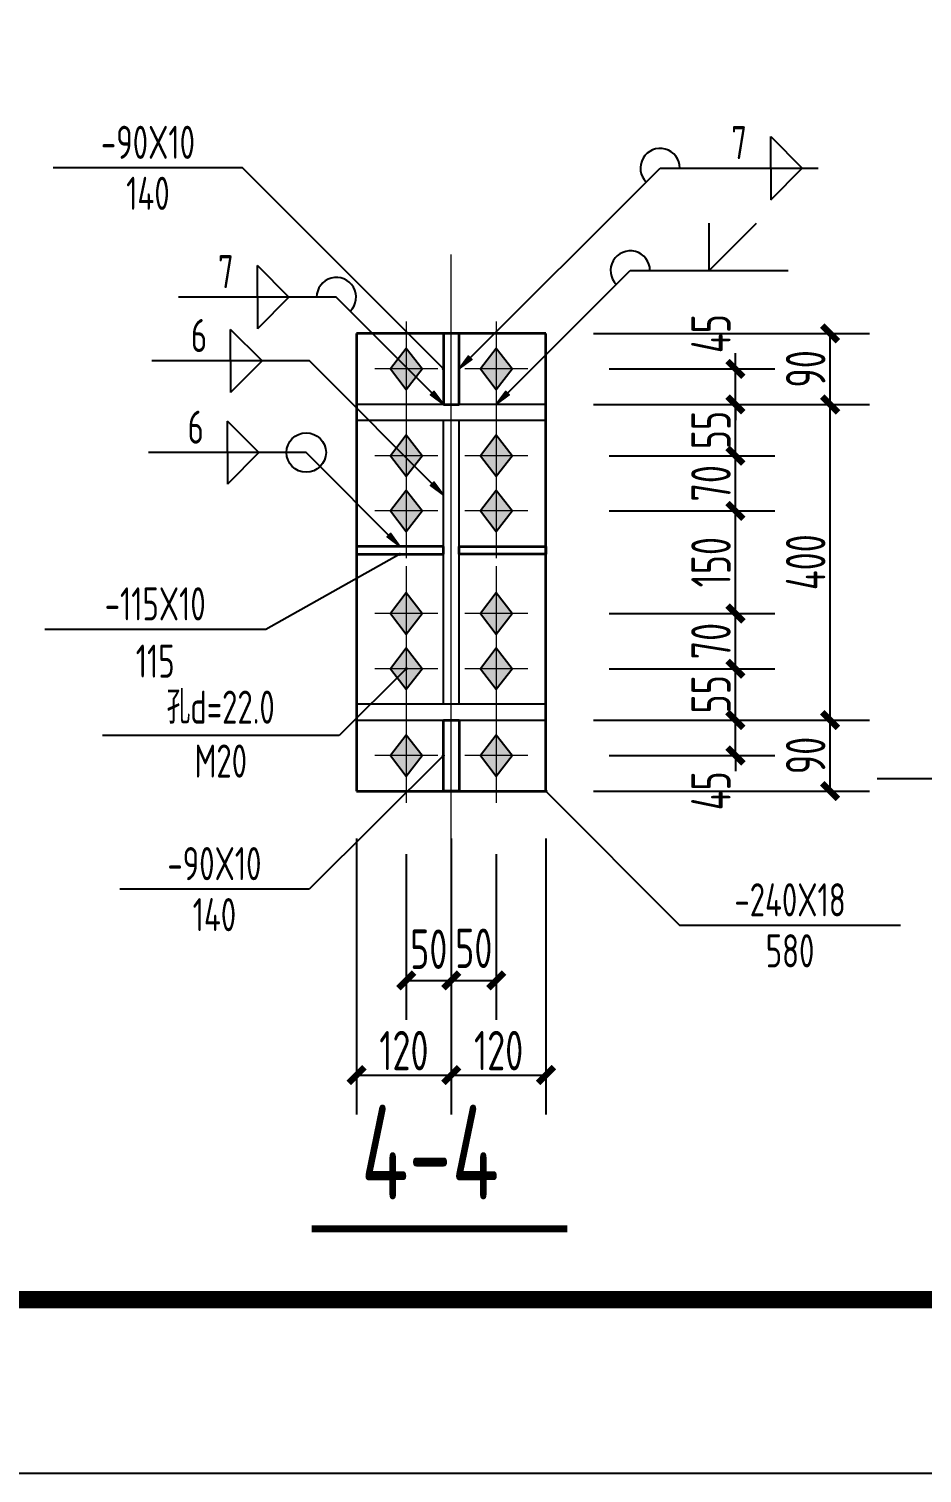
# Model space of a CAD drawing. Extents: x 69728788 to 149766163, y 20718153 to 43663798.
# Drawn here: x 74865610 to 74871267, y 21089365 to 21098517 of the extents above; entities that cross this region are included whole.
import ezdxf
from ezdxf.enums import TextEntityAlignment as Align

# ---------------------------------------------------------------- set-up
doc = ezdxf.new("R2010")
doc.units = 0
doc.header["$LTSCALE"] = 1000
doc.header["$MEASUREMENT"] = 0
doc.linetypes.add('线型6', pattern=[8.75, 5, -1.25, 1.25, -1.25])
doc.layers.get('0').update_dxf_attribs({"linetype": 'CONTINUOUS'})
doc.layers.get('DEFPOINTS').update_dxf_attribs({"linetype": 'CONTINUOUS'})
for name, color, linetype in [('10', 7, 'CONTINUOUS'), ('PUB_TITLE', 4, 'CONTINUOUS'), ('尺寸标注', 253, 'CONTINUOUS'), ('焊缝标注', 253, 'CONTINUOUS'), ('螺栓孔标注', 253, 'CONTINUOUS'), ('钢板标注', 253, 'CONTINUOUS')]:
    doc.layers.add(name, color=color, linetype=linetype)
doc.layers.add('20', color=2, linetype='CONTINUOUS', lineweight=35)
doc.styles.add('PkpmHz', font='Pkpmeng', dxfattribs={"width": 0.7, "bigfont": 'hztxt'})
doc.styles.add('TSSD_Rein', font='atssdeng.shx', dxfattribs={"width": 0.7, "bigfont": 'atssdchn.shx'})
doc.dimstyles.new('Pkpm_1.00', dxfattribs={"dimtxt": 250, "dimasz": 100, "dimexe": 250, "dimexo": 0.0625, "dimgap": 30, "dimtad": 1, "dimdec": 0, "dimrnd": 5, "dimzin": 0, "dimdsep": 46, "dimtxsty": 'PkpmHz', "dimblk1": 'ARCHTICK', "dimblk2": 'ARCHTICK', "dimsah": 1, "dimcen": 0.09, "dimadec": 0, "dimazin": 0, "dimtfac": 1, "dimtdec": 0, "dimtmove": 2, "dimatfit": 1, "dimfxl": 1, "dimtolj": 1, "dimtzin": 0, "dimarcsym": 0})

# ---------------------------------------------------------------- blocks, each defined once
blk = doc.blocks.new('_ArchTick')
at = {"color": 0, "linetype": 'ByBlock', "const_width": 0.4}
blk.add_lwpolyline([(-0.5, -0.5), (0.5, 0.5)], dxfattribs=at)
blk = doc.blocks.new('*D2041')
at = {"layer": 'DEFPOINTS', "color": 0, "linetype": 'Continuous'}
for p in [(74868884.9, 21096362.3), (74870084.9, 21096362.3), (74868884.9, 21096137.3)]:
    blk.add_point(p, dxfattribs=at)
at = {"layer": '尺寸标注', "color": 0, "linetype": 'Continuous', "lineweight": -2}
for p, q in [((74870084.9, 21096362.3), (74870084.9, 21096462.3)), ((74869284.9, 21096362.3), (74870334.9, 21096362.3)), ((74870084.9, 21096137.3), (74870084.9, 21096362.3)), ((74869284.9, 21096137.3), (74870334.9, 21096137.3)), ((74870084.9, 21096137.3), (74870084.9, 21096037.3))]:
    blk.add_line(p, q, dxfattribs=at)
at = {"layer": '尺寸标注', "color": 0, "linetype": 'Continuous', "lineweight": -2, "xscale": 100, "yscale": 100, "zscale": 100}
for p, rotation in [((74870084.9, 21096362.3), 270), ((74870084.9, 21096137.3), 90)]:
    blk.add_blockref('_ArchTick', p, dxfattribs=dict(at, rotation=rotation))
at = {"layer": '尺寸标注', "color": 0, "linetype": 'Continuous', "insert": (74869929.6, 21096585.9), "char_height": 250, "attachment_point": 5, "rotation": 90, "style": 'PkpmHz'}
blk.add_mtext('\\A1;45', dxfattribs=at)
blk = doc.blocks.new('*D2042')
at = {"layer": 'DEFPOINTS', "color": 0, "linetype": 'Continuous'}
for p in [(74868884.9, 21096137.3), (74870084.9, 21096137.3), (74868884.9, 21095812.3)]:
    blk.add_point(p, dxfattribs=at)
at = {"layer": '尺寸标注', "color": 0, "linetype": 'Continuous', "lineweight": -2}
for p, q in [((74869284.9, 21096137.3), (74870334.9, 21096137.3)), ((74870084.9, 21095812.3), (74870084.9, 21096137.3)), ((74869284.9, 21095812.3), (74870334.9, 21095812.3))]:
    blk.add_line(p, q, dxfattribs=at)
at = {"layer": '尺寸标注', "color": 0, "linetype": 'Continuous', "lineweight": -2, "xscale": 100, "yscale": 100, "zscale": 100}
for p, rotation in [((74870084.9, 21096137.3), 90), ((74870084.9, 21095812.3), 270)]:
    blk.add_blockref('_ArchTick', p, dxfattribs=dict(at, rotation=rotation))
at = {"layer": '尺寸标注', "color": 0, "linetype": 'Continuous', "insert": (74869929.9, 21095974.8), "char_height": 250, "attachment_point": 5, "rotation": 90, "style": 'PkpmHz'}
blk.add_mtext('\\A1;55', dxfattribs=at)
blk = doc.blocks.new('*D2043')
at = {"layer": 'DEFPOINTS', "color": 0, "linetype": 'Continuous'}
for p in [(74868884.9, 21095812.3), (74870084.9, 21095812.3), (74868884.9, 21095462.3)]:
    blk.add_point(p, dxfattribs=at)
at = {"layer": '尺寸标注', "color": 0, "linetype": 'Continuous', "lineweight": -2}
for p, q in [((74869284.9, 21095812.3), (74870334.9, 21095812.3)), ((74870084.9, 21095462.3), (74870084.9, 21095812.3)), ((74869284.9, 21095462.3), (74870334.9, 21095462.3))]:
    blk.add_line(p, q, dxfattribs=at)
at = {"layer": '尺寸标注', "color": 0, "linetype": 'Continuous', "lineweight": -2, "xscale": 100, "yscale": 100, "zscale": 100}
for p, rotation in [((74870084.9, 21095812.3), 90), ((74870084.9, 21095462.3), 270)]:
    blk.add_blockref('_ArchTick', p, dxfattribs=dict(at, rotation=rotation))
at = {"layer": '尺寸标注', "color": 0, "linetype": 'Continuous', "insert": (74869929.9, 21095637.3), "char_height": 250, "attachment_point": 5, "rotation": 90, "style": 'PkpmHz'}
blk.add_mtext('\\A1;70', dxfattribs=at)
blk = doc.blocks.new('*D2044')
at = {"layer": 'DEFPOINTS', "color": 0, "linetype": 'Continuous'}
for p in [(74868884.9, 21094137.3), (74870084.9, 21094137.3), (74868884.9, 21093912.3)]:
    blk.add_point(p, dxfattribs=at)
at = {"layer": '尺寸标注', "color": 0, "linetype": 'Continuous', "lineweight": -2}
for p, q in [((74870084.9, 21094137.3), (74870084.9, 21094237.3)), ((74869284.9, 21094137.3), (74870334.9, 21094137.3)), ((74870084.9, 21093912.3), (74870084.9, 21094137.3)), ((74869284.9, 21093912.3), (74870334.9, 21093912.3)), ((74870084.9, 21093912.3), (74870084.9, 21093812.3))]:
    blk.add_line(p, q, dxfattribs=at)
at = {"layer": '尺寸标注', "color": 0, "linetype": 'Continuous', "lineweight": -2, "xscale": 100, "yscale": 100, "zscale": 100}
for p, rotation in [((74870084.9, 21094137.3), 270), ((74870084.9, 21093912.3), 90)]:
    blk.add_blockref('_ArchTick', p, dxfattribs=dict(at, rotation=rotation))
at = {"layer": '尺寸标注', "color": 0, "linetype": 'Continuous', "insert": (74869929.6, 21093688.7), "char_height": 250, "attachment_point": 5, "rotation": 90, "style": 'PkpmHz'}
blk.add_mtext('\\A1;45', dxfattribs=at)
blk = doc.blocks.new('*D2045')
at = {"layer": 'DEFPOINTS', "color": 0, "linetype": 'Continuous'}
for p in [(74868884.9, 21094462.3), (74870084.9, 21094462.3), (74868884.9, 21094137.3)]:
    blk.add_point(p, dxfattribs=at)
at = {"layer": '尺寸标注', "color": 0, "linetype": 'Continuous', "lineweight": -2}
for p, q in [((74869284.9, 21094462.3), (74870334.9, 21094462.3)), ((74870084.9, 21094137.3), (74870084.9, 21094462.3)), ((74869284.9, 21094137.3), (74870334.9, 21094137.3))]:
    blk.add_line(p, q, dxfattribs=at)
at = {"layer": '尺寸标注', "color": 0, "linetype": 'Continuous', "lineweight": -2, "xscale": 100, "yscale": 100, "zscale": 100}
for p, rotation in [((74870084.9, 21094462.3), 90), ((74870084.9, 21094137.3), 270)]:
    blk.add_blockref('_ArchTick', p, dxfattribs=dict(at, rotation=rotation))
at = {"layer": '尺寸标注', "color": 0, "linetype": 'Continuous', "insert": (74869929.9, 21094299.8), "char_height": 250, "attachment_point": 5, "rotation": 90, "style": 'PkpmHz'}
blk.add_mtext('\\A1;55', dxfattribs=at)
blk = doc.blocks.new('*D2046')
at = {"layer": 'DEFPOINTS', "color": 0, "linetype": 'Continuous'}
for p in [(74868884.9, 21094812.3), (74870084.9, 21094812.3), (74868884.9, 21094462.3)]:
    blk.add_point(p, dxfattribs=at)
at = {"layer": '尺寸标注', "color": 0, "linetype": 'Continuous', "lineweight": -2}
for p, q in [((74869284.9, 21094812.3), (74870334.9, 21094812.3)), ((74870084.9, 21094462.3), (74870084.9, 21094812.3)), ((74869284.9, 21094462.3), (74870334.9, 21094462.3))]:
    blk.add_line(p, q, dxfattribs=at)
at = {"layer": '尺寸标注', "color": 0, "linetype": 'Continuous', "lineweight": -2, "xscale": 100, "yscale": 100, "zscale": 100}
for p, rotation in [((74870084.9, 21094812.3), 90), ((74870084.9, 21094462.3), 270)]:
    blk.add_blockref('_ArchTick', p, dxfattribs=dict(at, rotation=rotation))
at = {"layer": '尺寸标注', "color": 0, "linetype": 'Continuous', "insert": (74869929.9, 21094637.3), "char_height": 250, "attachment_point": 5, "rotation": 90, "style": 'PkpmHz'}
blk.add_mtext('\\A1;70', dxfattribs=at)
blk = doc.blocks.new('*D2047')
at = {"layer": 'DEFPOINTS', "color": 0, "linetype": 'Continuous'}
for p in [(74868884.9, 21095462.3), (74870084.9, 21095462.3), (74868884.9, 21094812.3)]:
    blk.add_point(p, dxfattribs=at)
at = {"layer": '尺寸标注', "color": 0, "linetype": 'Continuous', "lineweight": -2}
for p, q in [((74869284.9, 21095462.3), (74870334.9, 21095462.3)), ((74870084.9, 21094812.3), (74870084.9, 21095462.3)), ((74869284.9, 21094812.3), (74870334.9, 21094812.3))]:
    blk.add_line(p, q, dxfattribs=at)
at = {"layer": '尺寸标注', "color": 0, "linetype": 'Continuous', "lineweight": -2, "xscale": 100, "yscale": 100, "zscale": 100}
for p, rotation in [((74870084.9, 21095462.3), 90), ((74870084.9, 21094812.3), 270)]:
    blk.add_blockref('_ArchTick', p, dxfattribs=dict(at, rotation=rotation))
at = {"layer": '尺寸标注', "color": 0, "linetype": 'Continuous', "insert": (74869929.9, 21095137.3), "char_height": 250, "attachment_point": 5, "rotation": 90, "style": 'PkpmHz'}
blk.add_mtext('\\A1;150', dxfattribs=at)
blk = doc.blocks.new('*D2048')
at = {"layer": 'DEFPOINTS', "color": 0, "linetype": 'Continuous'}
for p in [(74867999.9, 21093687.3), (74868284.9, 21093687.3), (74868284.9, 21092487.3)]:
    blk.add_point(p, dxfattribs=at)
at = {"layer": '尺寸标注', "color": 0, "linetype": 'Continuous', "lineweight": -2}
for p, q in [((74867999.9, 21093287.3), (74867999.9, 21092237.3)), ((74868284.9, 21093287.3), (74868284.9, 21092237.3)), ((74867999.9, 21092487.3), (74868284.9, 21092487.3))]:
    blk.add_line(p, q, dxfattribs=at)
at = {"layer": '尺寸标注', "color": 0, "linetype": 'Continuous', "lineweight": -2, "xscale": 100, "yscale": 100, "zscale": 100, "rotation": 180}
blk.add_blockref('_ArchTick', (74867999.9, 21092487.3), dxfattribs=at)
at = {"layer": '尺寸标注', "color": 0, "linetype": 'Continuous', "lineweight": -2, "xscale": 100, "yscale": 100, "zscale": 100}
blk.add_blockref('_ArchTick', (74868284.9, 21092487.3), dxfattribs=at)
at = {"layer": '尺寸标注', "color": 0, "linetype": 'Continuous', "insert": (74868142.4, 21092685), "char_height": 250, "attachment_point": 5, "style": 'PkpmHz'}
blk.add_mtext('\\A1;50', dxfattribs=at)
blk = doc.blocks.new('*D2049')
at = {"layer": 'DEFPOINTS', "color": 0, "linetype": 'Continuous'}
for p in [(74868284.9, 21093687.3), (74868569.9, 21093687.3), (74868569.9, 21092487.3)]:
    blk.add_point(p, dxfattribs=at)
at = {"layer": '尺寸标注', "color": 0, "linetype": 'Continuous', "lineweight": -2}
for p, q in [((74868284.9, 21093287.3), (74868284.9, 21092237.3)), ((74868569.9, 21093287.3), (74868569.9, 21092237.3)), ((74868284.9, 21092487.3), (74868569.9, 21092487.3))]:
    blk.add_line(p, q, dxfattribs=at)
at = {"layer": '尺寸标注', "color": 0, "linetype": 'Continuous', "lineweight": -2, "xscale": 100, "yscale": 100, "zscale": 100, "rotation": 180}
blk.add_blockref('_ArchTick', (74868284.9, 21092487.3), dxfattribs=at)
at = {"layer": '尺寸标注', "color": 0, "linetype": 'Continuous', "lineweight": -2, "xscale": 100, "yscale": 100, "zscale": 100}
blk.add_blockref('_ArchTick', (74868569.9, 21092487.3), dxfattribs=at)
at = {"layer": '尺寸标注', "color": 0, "linetype": 'Continuous', "insert": (74868427.4, 21092690.8), "char_height": 250, "attachment_point": 5, "style": 'PkpmHz'}
blk.add_mtext('\\A1;50', dxfattribs=at)
blk = doc.blocks.new('*D2050')
at = {"layer": 'DEFPOINTS', "color": 0, "linetype": 'Continuous'}
for p in [(74867684.9, 21093687.3), (74868284.9, 21093687.3), (74868284.9, 21091887.3)]:
    blk.add_point(p, dxfattribs=at)
at = {"layer": '尺寸标注', "color": 0, "linetype": 'Continuous', "lineweight": -2}
for p, q in [((74867684.9, 21093387.3), (74867684.9, 21091637.3)), ((74868284.9, 21093387.3), (74868284.9, 21091637.3)), ((74867684.9, 21091887.3), (74868284.9, 21091887.3))]:
    blk.add_line(p, q, dxfattribs=at)
at = {"layer": '尺寸标注', "color": 0, "linetype": 'Continuous', "lineweight": -2, "xscale": 100, "yscale": 100, "zscale": 100, "rotation": 180}
blk.add_blockref('_ArchTick', (74867684.9, 21091887.3), dxfattribs=at)
at = {"layer": '尺寸标注', "color": 0, "linetype": 'Continuous', "lineweight": -2, "xscale": 100, "yscale": 100, "zscale": 100}
blk.add_blockref('_ArchTick', (74868284.9, 21091887.3), dxfattribs=at)
at = {"layer": '尺寸标注', "color": 0, "linetype": 'Continuous', "insert": (74867984.9, 21092042.3), "char_height": 250, "attachment_point": 5, "style": 'PkpmHz'}
blk.add_mtext('\\A1;120', dxfattribs=at)
blk = doc.blocks.new('*D2051')
at = {"layer": 'DEFPOINTS', "color": 0, "linetype": 'Continuous'}
for p in [(74868284.9, 21093687.3), (74868884.9, 21093687.3), (74868884.9, 21091887.3)]:
    blk.add_point(p, dxfattribs=at)
at = {"layer": '尺寸标注', "color": 0, "linetype": 'Continuous', "lineweight": -2}
for p, q in [((74868284.9, 21093387.3), (74868284.9, 21091637.3)), ((74868884.9, 21093387.3), (74868884.9, 21091637.3)), ((74868284.9, 21091887.3), (74868884.9, 21091887.3))]:
    blk.add_line(p, q, dxfattribs=at)
at = {"layer": '尺寸标注', "color": 0, "linetype": 'Continuous', "lineweight": -2, "xscale": 100, "yscale": 100, "zscale": 100, "rotation": 180}
blk.add_blockref('_ArchTick', (74868284.9, 21091887.3), dxfattribs=at)
at = {"layer": '尺寸标注', "color": 0, "linetype": 'Continuous', "lineweight": -2, "xscale": 100, "yscale": 100, "zscale": 100}
blk.add_blockref('_ArchTick', (74868884.9, 21091887.3), dxfattribs=at)
at = {"layer": '尺寸标注', "color": 0, "linetype": 'Continuous', "insert": (74868584.9, 21092042.3), "char_height": 250, "attachment_point": 5, "style": 'PkpmHz'}
blk.add_mtext('\\A1;120', dxfattribs=at)
blk = doc.blocks.new('*D2052')
at = {"layer": 'DEFPOINTS', "color": 0, "linetype": 'Continuous'}
for p in [(74868884.9, 21094137.3), (74870684.9, 21094137.3), (74868884.9, 21093687.3)]:
    blk.add_point(p, dxfattribs=at)
at = {"layer": '尺寸标注', "color": 0, "linetype": 'Continuous', "lineweight": -2}
for p, q in [((74869184.9, 21094137.3), (74870934.9, 21094137.3)), ((74870684.9, 21093687.3), (74870684.9, 21094137.3)), ((74869184.9, 21093687.3), (74870934.9, 21093687.3))]:
    blk.add_line(p, q, dxfattribs=at)
at = {"layer": '尺寸标注', "color": 0, "linetype": 'Continuous', "lineweight": -2, "xscale": 100, "yscale": 100, "zscale": 100}
for p, rotation in [((74870684.9, 21094137.3), 90), ((74870684.9, 21093687.3), 270)]:
    blk.add_blockref('_ArchTick', p, dxfattribs=dict(at, rotation=rotation))
at = {"layer": '尺寸标注', "color": 0, "linetype": 'Continuous', "insert": (74870529.9, 21093912.3), "char_height": 250, "attachment_point": 5, "rotation": 90, "style": 'PkpmHz'}
blk.add_mtext('\\A1;90', dxfattribs=at)
blk = doc.blocks.new('*D2053')
at = {"layer": 'DEFPOINTS', "color": 0, "linetype": 'Continuous'}
for p in [(74868884.9, 21096137.3), (74870684.9, 21096137.3), (74868884.9, 21094137.3)]:
    blk.add_point(p, dxfattribs=at)
at = {"layer": '尺寸标注', "color": 0, "linetype": 'Continuous', "lineweight": -2}
for p, q in [((74869184.9, 21096137.3), (74870934.9, 21096137.3)), ((74870684.9, 21094137.3), (74870684.9, 21096137.3)), ((74869184.9, 21094137.3), (74870934.9, 21094137.3))]:
    blk.add_line(p, q, dxfattribs=at)
at = {"layer": '尺寸标注', "color": 0, "linetype": 'Continuous', "lineweight": -2, "xscale": 100, "yscale": 100, "zscale": 100}
for p, rotation in [((74870684.9, 21096137.3), 90), ((74870684.9, 21094137.3), 270)]:
    blk.add_blockref('_ArchTick', p, dxfattribs=dict(at, rotation=rotation))
at = {"layer": '尺寸标注', "color": 0, "linetype": 'Continuous', "insert": (74870529.9, 21095137.3), "char_height": 250, "attachment_point": 5, "rotation": 90, "style": 'PkpmHz'}
blk.add_mtext('\\A1;400', dxfattribs=at)
blk = doc.blocks.new('*D2054')
at = {"layer": 'DEFPOINTS', "color": 0, "linetype": 'Continuous'}
for p in [(74868884.9, 21096587.3), (74870684.9, 21096587.3), (74868884.9, 21096137.3)]:
    blk.add_point(p, dxfattribs=at)
at = {"layer": '尺寸标注', "color": 0, "linetype": 'Continuous', "lineweight": -2}
for p, q in [((74869184.9, 21096587.3), (74870934.9, 21096587.3)), ((74870684.9, 21096137.3), (74870684.9, 21096587.3)), ((74869184.9, 21096137.3), (74870934.9, 21096137.3))]:
    blk.add_line(p, q, dxfattribs=at)
at = {"layer": '尺寸标注', "color": 0, "linetype": 'Continuous', "lineweight": -2, "xscale": 100, "yscale": 100, "zscale": 100}
for p, rotation in [((74870684.9, 21096587.3), 90), ((74870684.9, 21096137.3), 270)]:
    blk.add_blockref('_ArchTick', p, dxfattribs=dict(at, rotation=rotation))
at = {"layer": '尺寸标注', "color": 0, "linetype": 'Continuous', "insert": (74870529.9, 21096362.3), "char_height": 250, "attachment_point": 5, "rotation": 90, "style": 'PkpmHz'}
blk.add_mtext('\\A1;90', dxfattribs=at)

msp = doc.modelspace()

# ---------------------------------------------------------------- hatches: boundary and pattern name
at = {"layer": '10'}
for points in [[(74867999.9, 21096492.3), (74867899.9, 21096362.3), (74867999.9, 21096232.3), (74868099.9, 21096362.3)], [(74868569.9, 21096492.3), (74868469.9, 21096362.3), (74868569.9, 21096232.3), (74868669.9, 21096362.3)], [(74867999.9, 21095942.3), (74867899.9, 21095812.3), (74867999.9, 21095682.3), (74868099.9, 21095812.3)], [(74868569.9, 21095942.3), (74868469.9, 21095812.3), (74868569.9, 21095682.3), (74868669.9, 21095812.3)], [(74867999.9, 21095592.3), (74867899.9, 21095462.3), (74867999.9, 21095332.3), (74868099.9, 21095462.3)], [(74868569.9, 21095592.3), (74868469.9, 21095462.3), (74868569.9, 21095332.3), (74868669.9, 21095462.3)], [(74867999.9, 21094942.3), (74867899.9, 21094812.3), (74867999.9, 21094682.3), (74868099.9, 21094812.3)], [(74868569.9, 21094942.3), (74868469.9, 21094812.3), (74868569.9, 21094682.3), (74868669.9, 21094812.3)], [(74867999.9, 21094592.3), (74867899.9, 21094462.3), (74867999.9, 21094332.3), (74868099.9, 21094462.3)], [(74868569.9, 21094592.3), (74868469.9, 21094462.3), (74868569.9, 21094332.3), (74868669.9, 21094462.3)], [(74867999.9, 21094042.3), (74867899.9, 21093912.3), (74867999.9, 21093782.3), (74868099.9, 21093912.3)], [(74868569.9, 21094042.3), (74868469.9, 21093912.3), (74868569.9, 21093782.3), (74868669.9, 21093912.3)]]:
    msp.add_hatch(color=1, dxfattribs=at).paths.add_polyline_path(points)
at = {"layer": '焊缝标注'}
for points in [[(74868334.9, 21096362.3), (74868416.2, 21096422.4), (74868395, 21096443.6)], [(74868234.9, 21096137.3), (74868174.9, 21096218.7), (74868153.6, 21096197.5)], [(74868569.9, 21096137.3), (74868651.2, 21096197.4), (74868630, 21096218.6)], [(74868234.9, 21095562.9), (74868174.9, 21095644.3), (74868153.6, 21095623.2)], [(74867959.9, 21095237.3), (74867899.9, 21095318.7), (74867878.6, 21095297.5)]]:
    msp.add_hatch(color=256, dxfattribs=at).paths.add_polyline_path(points)

# ---------------------------------------------------------------- linework, layer by layer
at = {"layer": '10', "linetype": '线型6', "lineweight": 18, "ltscale": 100}
msp.add_line((74868284.9, 21093187.3), (74868284.9, 21097087.3), dxfattribs=at)
at = {"layer": '10', "color": 9, "lineweight": 18, "ltscale": 100}
for p, q in [((74867999.9, 21096662.3), (74867999.9, 21096062.3)), ((74868569.9, 21096662.3), (74868569.9, 21096062.3)), ((74868199.9, 21096362.3), (74867799.9, 21096362.3)), ((74868769.9, 21096362.3), (74868369.9, 21096362.3)), ((74867999.9, 21096112.3), (74867999.9, 21095512.3)), ((74868569.9, 21096112.3), (74868569.9, 21095512.3)), ((74868199.9, 21095812.3), (74867799.9, 21095812.3)), ((74867999.9, 21095762.3), (74867999.9, 21095162.3)), ((74868769.9, 21095812.3), (74868369.9, 21095812.3)), ((74868569.9, 21095762.3), (74868569.9, 21095162.3)), ((74868199.9, 21095462.3), (74867799.9, 21095462.3)), ((74868769.9, 21095462.3), (74868369.9, 21095462.3)), ((74867999.9, 21095112.3), (74867999.9, 21094512.3)), ((74868569.9, 21095112.3), (74868569.9, 21094512.3)), ((74868199.9, 21094812.3), (74867799.9, 21094812.3)), ((74867999.9, 21094762.3), (74867999.9, 21094162.3)), ((74868769.9, 21094812.3), (74868369.9, 21094812.3)), ((74868569.9, 21094762.3), (74868569.9, 21094162.3)), ((74868199.9, 21094462.3), (74867799.9, 21094462.3)), ((74868769.9, 21094462.3), (74868369.9, 21094462.3)), ((74867999.9, 21094212.3), (74867999.9, 21093612.3)), ((74868569.9, 21094212.3), (74868569.9, 21093612.3)), ((74868199.9, 21093912.3), (74867799.9, 21093912.3)), ((74868769.9, 21093912.3), (74868369.9, 21093912.3))]:
    msp.add_line(p, q, dxfattribs=at)
at = {"layer": '10', "color": 3, "ltscale": 100}
for p, q in [((74868884.9, 21096137.3), (74867684.9, 21096137.3)), ((74867684.9, 21096137.3), (74867684.9, 21096037.3)), ((74868884.9, 21096037.3), (74868884.9, 21096137.3)), ((74867684.9, 21096037.3), (74868884.9, 21096037.3)), ((74868234.9, 21094237.3), (74868234.9, 21096037.3)), ((74868334.9, 21094237.3), (74868334.9, 21096037.3)), ((74868884.9, 21094237.3), (74867684.9, 21094237.3)), ((74867684.9, 21094237.3), (74867684.9, 21094137.3)), ((74868884.9, 21094137.3), (74868884.9, 21094237.3)), ((74867684.9, 21094137.3), (74868884.9, 21094137.3))]:
    msp.add_line(p, q, dxfattribs=at)
at = {"layer": '10', "color": 1, "linetype": 'Continuous'}
for points in [[(74867999.9, 21096492.3), (74867899.9, 21096362.3), (74867999.9, 21096232.3), (74868099.9, 21096362.3)], [(74868569.9, 21096492.3), (74868469.9, 21096362.3), (74868569.9, 21096232.3), (74868669.9, 21096362.3)], [(74867999.9, 21095942.3), (74867899.9, 21095812.3), (74867999.9, 21095682.3), (74868099.9, 21095812.3)], [(74868569.9, 21095942.3), (74868469.9, 21095812.3), (74868569.9, 21095682.3), (74868669.9, 21095812.3)], [(74867999.9, 21095592.3), (74867899.9, 21095462.3), (74867999.9, 21095332.3), (74868099.9, 21095462.3)], [(74868569.9, 21095592.3), (74868469.9, 21095462.3), (74868569.9, 21095332.3), (74868669.9, 21095462.3)], [(74867999.9, 21094942.3), (74867899.9, 21094812.3), (74867999.9, 21094682.3), (74868099.9, 21094812.3)], [(74868569.9, 21094942.3), (74868469.9, 21094812.3), (74868569.9, 21094682.3), (74868669.9, 21094812.3)], [(74867999.9, 21094592.3), (74867899.9, 21094462.3), (74867999.9, 21094332.3), (74868099.9, 21094462.3)], [(74868569.9, 21094592.3), (74868469.9, 21094462.3), (74868569.9, 21094332.3), (74868669.9, 21094462.3)], [(74867999.9, 21094042.3), (74867899.9, 21093912.3), (74867999.9, 21093782.3), (74868099.9, 21093912.3)], [(74868569.9, 21094042.3), (74868469.9, 21093912.3), (74868569.9, 21093782.3), (74868669.9, 21093912.3)]]:
    msp.add_lwpolyline(points, close=True, dxfattribs=at)
at = {"layer": '10', "const_width": 45}
msp.add_lwpolyline([(74867400.2, 21090912.8), (74869020.2, 21090912.8)], dxfattribs=at)
at = {"layer": '20', "ltscale": 100}
for p, q in [((74868884.9, 21096587.3), (74867684.9, 21096587.3)), ((74867684.9, 21096587.3), (74867684.9, 21093687.3)), ((74868334.9, 21096587.3), (74868234.9, 21096587.3)), ((74868234.9, 21096587.3), (74868234.9, 21096137.3)), ((74868334.9, 21096137.3), (74868334.9, 21096587.3)), ((74868884.9, 21093687.3), (74868884.9, 21096587.3)), ((74868234.9, 21096137.3), (74868334.9, 21096137.3)), ((74868234.9, 21095237.3), (74867684.9, 21095237.3)), ((74867684.9, 21095237.3), (74867684.9, 21095187.3)), ((74868234.9, 21095187.3), (74868234.9, 21095237.3)), ((74868334.9, 21095237.3), (74868884.9, 21095237.3)), ((74868334.9, 21095187.3), (74868334.9, 21095237.3)), ((74868884.9, 21095237.3), (74868884.9, 21095187.3)), ((74867684.9, 21095187.3), (74868234.9, 21095187.3)), ((74868884.9, 21095187.3), (74868334.9, 21095187.3)), ((74868234.9, 21094137.3), (74868334.9, 21094137.3)), ((74868234.9, 21093687.3), (74868234.9, 21094137.3)), ((74868334.9, 21094137.3), (74868334.9, 21093687.3)), ((74867684.9, 21093687.3), (74868884.9, 21093687.3)), ((74868334.9, 21093687.3), (74868234.9, 21093687.3))]:
    msp.add_line(p, q, dxfattribs=at)
at = {"layer": 'PUB_TITLE'}
msp.add_lwpolyline([(74844840.8, 21089364.9), (74942960.8, 21089364.9), (74942960.8, 21135564.9), (74844840.8, 21135564.9)], close=True, dxfattribs=at)
at = {"layer": 'PUB_TITLE', "const_width": 110}
msp.add_lwpolyline([(74847590.8, 21090464.9), (74941860.8, 21090464.9), (74941860.8, 21134464.9), (74847590.8, 21134464.9)], close=True, dxfattribs=at)
at = {"layer": '焊缝标注', "ltscale": 100}
for p, q in [((74870308.2, 21097834.6), (74870508.2, 21097634.6)), ((74870308.2, 21097634.6), (74870308.2, 21097834.6)), ((74868334.9, 21096362.3), (74869608.2, 21097634.6)), ((74869608.2, 21097634.6), (74870608.2, 21097634.6)), ((74870308.2, 21097434.6), (74870508.2, 21097634.6)), ((74870308.2, 21097634.6), (74870308.2, 21097434.6)), ((74869918.7, 21096985.5), (74869918.7, 21097285.5)), ((74869918.7, 21096985.5), (74870218.7, 21097285.5)), ((74867256.9, 21096816.9), (74867056.9, 21097016.9)), ((74867056.9, 21096816.9), (74867056.9, 21097016.9)), ((74868569.9, 21096137.3), (74869418.7, 21096985.5)), ((74869418.7, 21096985.5), (74870418.7, 21096985.5)), ((74867556.9, 21096816.9), (74866556.9, 21096816.9)), ((74867256.9, 21096816.9), (74867056.9, 21096616.9)), ((74867056.9, 21096816.9), (74867056.9, 21096616.9)), ((74868234.9, 21096137.3), (74867556.9, 21096816.9)), ((74867087.4, 21096412.5), (74866887.4, 21096612.5)), ((74866887.4, 21096412.5), (74866887.4, 21096612.5)), ((74867387.4, 21096412.5), (74866387.4, 21096412.5)), ((74867087.4, 21096412.5), (74866887.4, 21096212.5)), ((74866887.4, 21096412.5), (74866887.4, 21096212.5)), ((74868234.9, 21095562.9), (74867387.4, 21096412.5)), ((74867066.6, 21095832), (74866866.6, 21096032)), ((74866866.6, 21095832), (74866866.6, 21096032)), ((74867366.6, 21095832), (74866366.6, 21095832)), ((74867066.6, 21095832), (74866866.6, 21095632)), ((74866866.6, 21095832), (74866866.6, 21095632)), ((74867959.9, 21095237.3), (74867366.6, 21095832))]:
    msp.add_line(p, q, dxfattribs=at)
at = {"layer": '焊缝标注', "linetype": 'Continuous'}
for points in [[(74868334.9, 21096362.3), (74868416.2, 21096422.4), (74868395, 21096443.6)], [(74868234.9, 21096137.3), (74868174.9, 21096218.7), (74868153.6, 21096197.5)], [(74868569.9, 21096137.3), (74868651.2, 21096197.4), (74868630, 21096218.6)], [(74868234.9, 21095562.9), (74868174.9, 21095644.3), (74868153.6, 21095623.2)], [(74867959.9, 21095237.3), (74867899.9, 21095318.7), (74867878.6, 21095297.5)]]:
    msp.add_lwpolyline(points, close=True, dxfattribs=at)
at = {"layer": '焊缝标注', "ltscale": 100}
msp.add_circle((74867366.6, 21095832), 125, dxfattribs=at)
for centre, start, end in [((74869608.2, 21097634.6), 0, 224.97719), ((74869418.7, 21096985.5), 0, 224.97719), ((74867556.9, 21096816.9), 314.93158, 180)]:
    msp.add_arc(centre, 125, start, end, dxfattribs=at)
at = {"layer": '螺栓孔标注', "ltscale": 100}
for p, q in [((74867999.9, 21094462.3), (74867574.8, 21094038.9)), ((74867574.8, 21094038.9), (74866074.8, 21094038.9)), ((74872482.7, 21093765.4), (74870982.7, 21093765.4))]:
    msp.add_line(p, q, dxfattribs=at)
at = {"layer": '螺栓孔标注', "ltscale": 100, "const_width": 10}
msp.add_lwpolyline([(74868004.9, 21094462.3, 1), (74867994.9, 21094462.3, 1)], format="xyb", close=True, dxfattribs=at)
at = {"layer": '钢板标注', "ltscale": 100}
for p, q in [((74866963.6, 21097636.6), (74865763.6, 21097636.6)), ((74868234.9, 21096362.3), (74866963.6, 21097636.6)), ((74867959.9, 21095187.3), (74867109.7, 21094711.6)), ((74867109.7, 21094711.6), (74865709.7, 21094711.6)), ((74868234.9, 21093912.3), (74867384.7, 21093065.5)), ((74868884.9, 21093687.3), (74869731, 21092836.4)), ((74867384.7, 21093065.5), (74866184.7, 21093065.5)), ((74869731, 21092836.4), (74871131, 21092836.4))]:
    msp.add_line(p, q, dxfattribs=at)
at = {"layer": '钢板标注', "ltscale": 100, "const_width": 10}
for points in [[(74868239.9, 21096362.3, 1), (74868229.9, 21096362.3, 1)], [(74867964.9, 21095187.3, 1), (74867954.9, 21095187.3, 1)], [(74868239.9, 21093912.3, 1), (74868229.9, 21093912.3, 1)], [(74868889.9, 21093687.3, 1), (74868879.9, 21093687.3, 1)]]:
    msp.add_lwpolyline(points, format="xyb", close=True, dxfattribs=at)

# ---------------------------------------------------------------- texts
at = {"layer": '10', "style": 'TSSD_Rein', "width": 0.7}
msp.add_text('4-4', height=600, dxfattribs=at).set_placement((74867713, 21091098.3))
at = {"layer": '焊缝标注', "style": 'PkpmHz', "width": 0.71}
for s, p in [('7', (74870108.2, 21097691.2)), ('7', (74866856.9, 21096873.6)), ('6', (74866687.4, 21096469.1)), ('6', (74866666.6, 21095888.6))]:
    msp.add_text(s, height=210, dxfattribs=at).set_placement(p, align=Align.CENTER)
at = {"layer": '螺栓孔标注', "style": 'PkpmHz', "width": 0.71}
msp.add_text('孔d=22.0', height=210, dxfattribs=at).set_placement((74866824.8, 21094113.8), align=Align.CENTER)
msp.add_text('M20', height=210, dxfattribs=at).set_placement((74866824.8, 21093982.3), align=Align.TOP_CENTER)
at = {"layer": '钢板标注', "style": 'PkpmHz', "width": 0.71}
for s, p in [('-90X10', (74866363.6, 21097693.2)), ('-115X10', (74866409.7, 21094768.2)), ('-90X10', (74866784.7, 21093122.1)), ('-240X18', (74870431, 21092893))]:
    msp.add_text(s, height=210, dxfattribs=at).set_placement(p, align=Align.CENTER)
for s, p in [('140', (74866363.6, 21097580)), ('115', (74866409.7, 21094615.6)), ('140', (74866784.7, 21093008.9)), ('580', (74870431, 21092779.8))]:
    msp.add_text(s, height=210, dxfattribs=at).set_placement(p, align=Align.TOP_CENTER)

# ---------------------------------------------------------------- dimensions: what is measured, and where the dimension line sits
at = {"layer": '尺寸标注', "linetype": 'Continuous'}
for base, p1, p2, picture, middle in [((74870084.9, 21096362.3), (74868884.9, 21096137.3), (74868884.9, 21096362.3), '*D2041', (74869929.6, 21096585.9)), ((74870084.9, 21094137.3), (74868884.9, 21093912.3), (74868884.9, 21094137.3), '*D2044', (74869929.6, 21093688.7))]:
    dim = msp.add_linear_dim(base=base, p1=p1, p2=p2, angle=90, text='45', dimstyle='Pkpm_1.00', override={"dimexo": 400, "dimtih": 0, "dimtoh": 0}, dxfattribs=at)
    dim.commit()
    dim.dimension.update_dxf_attribs({"geometry": picture, "text_midpoint": middle, "dimtype": 160})
for base, p1, p2, text, override, picture, middle in [((74870684.9, 21096587.3), (74868884.9, 21096137.3), (74868884.9, 21096587.3), '90', {"dimexo": 300, "dimtih": 0, "dimtoh": 0}, '*D2054', (74870529.9, 21096362.3)), ((74870084.9, 21096137.3), (74868884.9, 21095812.3), (74868884.9, 21096137.3), '55', {"dimexo": 400, "dimtih": 0, "dimtoh": 0}, '*D2042', (74869929.9, 21095974.8)), ((74870684.9, 21096137.3), (74868884.9, 21094137.3), (74868884.9, 21096137.3), '400', {"dimexo": 300, "dimtih": 0, "dimtoh": 0}, '*D2053', (74870529.9, 21095137.3)), ((74870084.9, 21095812.3), (74868884.9, 21095462.3), (74868884.9, 21095812.3), '70', {"dimexo": 400, "dimtih": 0, "dimtoh": 0}, '*D2043', (74869929.9, 21095637.3)), ((74870084.9, 21095462.3), (74868884.9, 21094812.3), (74868884.9, 21095462.3), '150', {"dimexo": 400, "dimtih": 0, "dimtoh": 0}, '*D2047', (74869929.9, 21095137.3)), ((74870084.9, 21094812.3), (74868884.9, 21094462.3), (74868884.9, 21094812.3), '70', {"dimexo": 400, "dimtih": 0, "dimtoh": 0}, '*D2046', (74869929.9, 21094637.3)), ((74870084.9, 21094462.3), (74868884.9, 21094137.3), (74868884.9, 21094462.3), '55', {"dimexo": 400, "dimtih": 0, "dimtoh": 0}, '*D2045', (74869929.9, 21094299.8)), ((74870684.9, 21094137.3), (74868884.9, 21093687.3), (74868884.9, 21094137.3), '90', {"dimexo": 300, "dimtih": 0, "dimtoh": 0}, '*D2052', (74870529.9, 21093912.3))]:
    dim = msp.add_linear_dim(base=base, p1=p1, p2=p2, angle=90, text=text, dimstyle='Pkpm_1.00', override=override, dxfattribs=at)
    dim.commit()
    dim.dimension.update_dxf_attribs({"geometry": picture, "text_midpoint": middle})
for base, p1, p2, picture, middle in [((74868284.9, 21091887.3), (74867684.9, 21093687.3), (74868284.9, 21093687.3), '*D2050', (74867984.9, 21092042.3)), ((74868884.9, 21091887.3), (74868284.9, 21093687.3), (74868884.9, 21093687.3), '*D2051', (74868584.9, 21092042.3))]:
    dim = msp.add_linear_dim(base=base, p1=p1, p2=p2, text='120', dimstyle='Pkpm_1.00', override={"dimexo": 300, "dimtih": 0, "dimtoh": 0}, dxfattribs=at)
    dim.commit()
    dim.dimension.update_dxf_attribs({"geometry": picture, "text_midpoint": middle})
for base, p1, p2, picture, middle in [((74868284.9, 21092487.3), (74867999.9, 21093687.3), (74868284.9, 21093687.3), '*D2048', (74868142.4, 21092685)), ((74868569.9, 21092487.3), (74868284.9, 21093687.3), (74868569.9, 21093687.3), '*D2049', (74868427.4, 21092690.8))]:
    dim = msp.add_linear_dim(base=base, p1=p1, p2=p2, text='50', dimstyle='Pkpm_1.00', override={"dimexo": 400, "dimtih": 0, "dimtoh": 0}, dxfattribs=at)
    dim.commit()
    dim.dimension.update_dxf_attribs({"geometry": picture, "text_midpoint": middle, "dimtype": 160})

doc.saveas('drawing.dxf')
